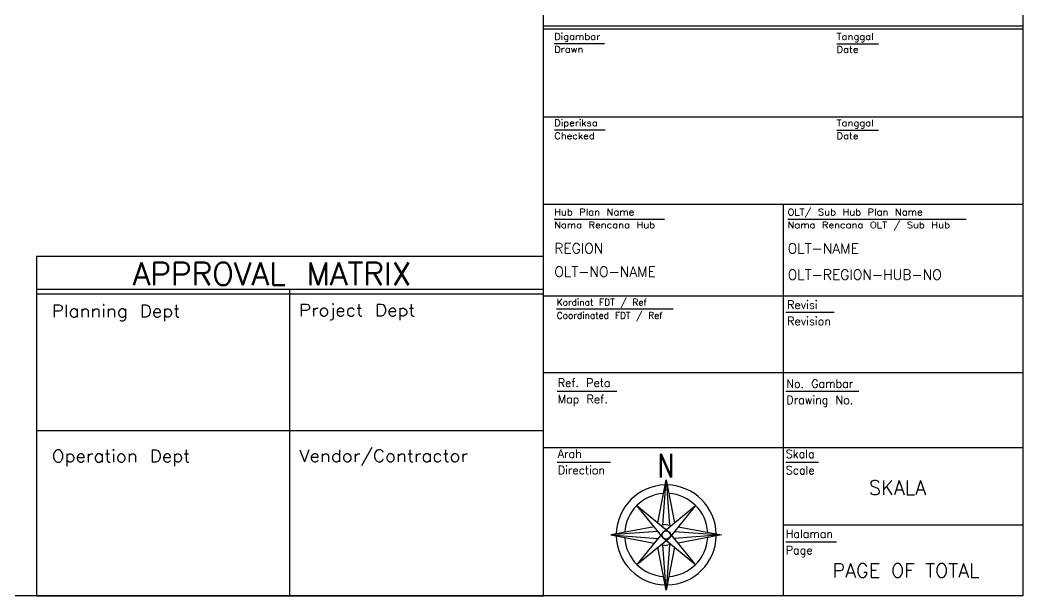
# Model space of a CAD drawing. Extents: x 2091.8 to 2122.7, y 1552.4 to 1562.7.
# Drawn here: x 2101.836 to 2106.253, y 1552.432 to 1554.967 of the extents above; entities that cross this region are included whole.
import ezdxf
from ezdxf.enums import TextEntityAlignment as Align

# ---------------------------------------------------------------- set-up
doc = ezdxf.new("R2010")
doc.units = 0
doc.layers.get('0').update_dxf_attribs({"linetype": 'CONTINUOUS'})
doc.layers.add('FAT_CODE', color=7, linetype='CONTINUOUS')
doc.layers.add('TITLE_BLOCK', color=7, linetype='CONTINUOUS')
doc.styles.get("Standard").update_dxf_attribs({"font": 'txt.shx'})
doc.styles.add('TITLE_BLOCK_2', font='txt.shx')
doc.styles.add('TITLE_BLOCK_V21_-_DEFAULT$', font='txt.shx')
doc.styles.add('TITLE_BLOCK_V21_-_DEFAULT0', font='txt.shx')

# ---------------------------------------------------------------- blocks, each defined once
blk = doc.blocks.new('*U88')
at = {"layer": 'TITLE_BLOCK', "style": 'TITLE_BLOCK_V21_-_DEFAULT0', "width": 1.1029}
blk.add_text('Planning Dept', height=0.015446, dxfattribs=at).set_placement((0.0193, 0.353))
blk = doc.blocks.new('*U89')
at = {"layer": 'TITLE_BLOCK', "style": 'TITLE_BLOCK_V21_-_DEFAULT0', "width": 1.1029}
blk.add_text('Project Dept', height=0.015446, dxfattribs=at).set_placement((0.3325, 0.3541))
blk = doc.blocks.new('*U90')
at = {"layer": 'TITLE_BLOCK', "style": 'TITLE_BLOCK_V21_-_DEFAULT0', "width": 1.1029}
blk.add_text('Operation Dept', height=0.015446, dxfattribs=at).set_placement((0.0195, 0.1694))
blk = doc.blocks.new('APPROVAL_MATRIX')
blk.add_lwpolyline([(0.6421, 0.4295), (0, 0.4295)])
at = {"layer": 'TITLE_BLOCK', "color": 7, "linetype": 'CONTINUOUS'}
for p, q in [((0.6421, 0.4295), (0, 0.4295)), ((0.6421, 0.2089), (0, 0.2089))]:
    blk.add_line(p, q, dxfattribs=at)
at = {"layer": 'TITLE_BLOCK'}
for p, q in [((0.6421, 0.3879), (0, 0.3879)), ((0.6421, 0.3819), (0, 0.3819)), ((0.3205, 0.3879), (0.3205, 0))]:
    blk.add_line(p, q, dxfattribs=at)
blk.add_lwpolyline([(0, 0), (0.6421, 0), (0.6421, 0.4295), (0, 0.4295)], close=True, dxfattribs=at)
for name in ['*U88', '*U89', '*U90']:
    blk.add_blockref(name, (0, 0))
blk.add_text('APPROVAL MATRIX', height=0.029034, rotation=0.0009, dxfattribs=at).set_placement((0.1219, 0.4223), align=Align.TOP_LEFT)
at = {"layer": 'TITLE_BLOCK', "linetype": 'CONTINUOUS', "style": 'TITLE_BLOCK_V21_-_DEFAULT0', "width": 1.102902}
blk.add_text('Vendor/Contractor', height=0.015446, dxfattribs=at).set_placement((0.3327, 0.1697))
blk = doc.blocks.new('TITLE_BLOCK_V21_-_DEFAULT0')
at = {"layer": 'TITLE_BLOCK', "linetype": 'CONTINUOUS', "style": 'TITLE_BLOCK_V21_-_DEFAULT0', "width": 0.974358}
for s, p in [('Kordinat FDT / Ref', (-22.81, 1.24)), ('Coordinated FDT / Ref', (-22.81, -3.83))]:
    blk.add_text(s, height=2.5906, dxfattribs=at).set_placement(p)
blk = doc.blocks.new('TITLE_BLOCK_V21_-_DEFAULT1')
at = {"layer": 'TITLE_BLOCK', "flags": 128}
for points in [[(-3.17, -2.62), (0, 13.98), (3.17, -2.6)], [(-1.32, -3.45), (0, 13.98), (1.32, -3.45)], [(-1.13, -8.39), (-11.35, 4.03), (1.14, -6.12)], [(-1.17, -6.15), (11.32, 4.06), (1.1, -8.43)], [(0, -3.19), (-1.99, -3.57)], [(0, -3.19), (1.98, -3.57)], [(-4.67, -4.09), (-21.24, -7.26), (-4.66, -10.42)], [(-3.2, -5.88), (-21.24, -7.25), (-3.19, -8.61)], [(-1.17, -6.15), (-11.31, -18.57), (1.1, -8.43)], [(-1.13, -8.39), (11.27, -18.6), (1.14, -6.12)], [(3.18, -5.88), (21.24, -7.26), (3.17, -8.62)], [(4.65, -4.08), (21.24, -7.26), (4.64, -10.42)], [(-1.97, -10.93), (0, -11.3)], [(1.32, -11.05), (0, -28.5), (-1.32, -11.05)], [(1.96, -10.93), (0, -11.3)], [(3.16, -11.92), (0, -28.5), (-3.17, -11.91)]]:
    blk.add_lwpolyline(points, dxfattribs=at)
at = {"layer": 'TITLE_BLOCK'}
blk.add_circle((0, -7.25), 1.61, dxfattribs=at)
for radius, start, end in [(19.22, 91.1501, 178.8674), (19.22, 1.1326, 88.8492), (16, 93.6044, 176.4133), (16, 3.5867, 86.3933), (19.22, 181.1759, 268.8417), (19.22, 271.1583, 358.8241), (16, 183.6304, 266.3873), (16, 273.6127, 356.3696)]:
    blk.add_arc((0, -7.25), radius, start, end, dxfattribs=at)
at = {"layer": 'TITLE_BLOCK', "style": 'TITLE_BLOCK_V21_-_DEFAULT$', "width": 0.742081}
blk.add_text('N', height=9.14, rotation=0.0009, dxfattribs=at).set_placement((-3.27, 23.92), align=Align.TOP_LEFT)

msp = doc.modelspace()

# ---------------------------------------------------------------- linework, layer by layer
msp.add_line((2104.1407, 1554.542), (2106.2527, 1554.542))
msp.add_lwpolyline([(2091.8018, 1562.651), (2106.2527, 1562.651), (2106.2527, 1552.4322)])
at = {"layer": 'TITLE_BLOCK'}
for p, q in [((2104.1407, 1552.4322), (2104.1407, 1562.651)), ((2106.2527, 1554.9408), (2104.1407, 1554.9408)), ((2106.2527, 1554.928), (2104.1407, 1554.928)), ((2104.1888, 1554.8639), (2104.4094, 1554.8639)), ((2105.4328, 1554.8634), (2105.616, 1554.8634)), ((2104.1892, 1554.4835), (2104.4129, 1554.4835)), ((2105.4328, 1554.4828), (2105.616, 1554.4828)), ((2106.2527, 1554.156), (2104.1406, 1554.156)), ((2105.1966, 1554.156), (2105.1967, 1552.4322)), ((2104.1887, 1554.0908), (2104.6736, 1554.0908)), ((2105.2167, 1554.0908), (2106.0034, 1554.0908)), ((2104.7122, 1553.6948), (2104.1984, 1553.6948)), ((2105.4217, 1553.68), (2105.2085, 1553.68)), ((2106.2527, 1553.415), (2104.1406, 1553.415)), ((2104.4641, 1553.3325), (2104.202, 1553.3325)), ((2105.5302, 1553.3325), (2105.2085, 1553.3325)), ((2106.2527, 1553.0845), (2104.1407, 1553.0845)), ((2104.436, 1553.0202), (2104.2019, 1553.0202)), ((2105.3517, 1553.0202), (2105.2085, 1553.0202)), ((2106.2526, 1552.7439), (2105.1967, 1552.7439)), ((2105.4321, 1552.6686), (2105.2085, 1552.6686))]:
    msp.add_line(p, q, dxfattribs=at)
msp.add_lwpolyline([(2106.2527, 1552.4322), (2091.8018, 1552.4322), (2091.8018, 1562.651), (2106.2527, 1562.651)], close=True, dxfattribs=at)
msp.add_lwpolyline([(2104.1407, 1553.7539), (2106.2527, 1553.7539)], dxfattribs=at)

# ---------------------------------------------------------------- block references
at = {"xscale": 3.477504830317348, "yscale": 3.477504830317348, "zscale": 3.477504830317348}
msp.add_blockref('APPROVAL_MATRIX', (2101.9079, 1552.4322), dxfattribs=at)
at = {"color": 7, "linetype": 'CONTINUOUS', "xscale": 0.0114511721144034, "yscale": 0.0114511721144034, "zscale": 0.0114511721144034}
msp.add_blockref('TITLE_BLOCK_V21_-_DEFAULT1', (2104.6816, 1552.7837), dxfattribs=at)
at = {"layer": 'FAT_CODE', "linetype": 'CONTINUOUS', "xscale": 0.0114511721144034, "yscale": 0.0114511721144034, "zscale": 0.0114511721144034}
msp.add_blockref('TITLE_BLOCK_V21_-_DEFAULT0', (2104.4606, 1553.6961), dxfattribs=at)

# ---------------------------------------------------------------- texts
for tag, p, s, height in [('REGION', (2104.1887, 1553.9402), 'XXXX', 0.0446), ('OLT-NAME', (2105.2167, 1553.9398), 'XXXX', 0.0446), ('OLT-NO-NAME', (2104.1887, 1553.8372), 'XXXX', 0.0446), ('OLT-REGION-HUB-NO', (2105.2167, 1553.8243), 'XXXX', 0.0446), ('TOTAL', (2105.8225, 1552.5129), 'TOTAL', 0.06244)]:
    msp.add_attdef(tag, p, s, height=height)
msp.add_attdef('PAGE', text='PAGE', height=0.06244).set_placement((2105.6245, 1552.5129), align=Align.RIGHT)
at = {"layer": 'TITLE_BLOCK', "linetype": 'CONTINUOUS'}
for s, height, style, width, p in [('Digambar', 0.02901, 'TITLE_BLOCK_V21_-_DEFAULT0', 1.102902, (2104.1881, 1554.8807)), ('Tanggal', 0.02901, 'TITLE_BLOCK_V21_-_DEFAULT0', 1.102902, (2105.4322, 1554.8803)), ('Drawn', 0.02901, 'TITLE_BLOCK_V21_-_DEFAULT0', 1.102902, (2104.1881, 1554.8239)), ('Date', 0.02901, 'TITLE_BLOCK_V21_-_DEFAULT0', 1.102902, (2105.4322, 1554.8235)), ('Diperiksa', 0.02901, 'TITLE_BLOCK_V21_-_DEFAULT0', 1.102902, (2104.1883, 1554.5004)), ('Tanggal', 0.02901, 'TITLE_BLOCK_V21_-_DEFAULT0', 1.102902, (2105.4322, 1554.4997)), ('Checked', 0.02901, 'TITLE_BLOCK_V21_-_DEFAULT0', 1.102902, (2104.1883, 1554.4434)), ('Date', 0.02901, 'TITLE_BLOCK_V21_-_DEFAULT0', 1.102902, (2105.4322, 1554.4429)), ('Hub Plan Name', 0.02901, 'TITLE_BLOCK_V21_-_DEFAULT0', 1.102902, (2104.1878, 1554.1076)), ('OLT/ Sub Hub Plan Name', 0.02901, 'TITLE_BLOCK_V21_-_DEFAULT0', 1.102902, (2105.2158, 1554.1076)), ('Nama Rencana Hub', 0.02901, 'TITLE_BLOCK_V21_-_DEFAULT0', 1.102902, (2104.1878, 1554.0507)), ('Nama Rencana OLT / Sub Hub', 0.02901, 'TITLE_BLOCK_V21_-_DEFAULT0', 1.102902, (2105.2158, 1554.0507)), ('Revisi', 0.03662, 'TITLE_BLOCK_V21_-_DEFAULT0', 0.974358, (2105.2143, 1553.6955)), ('Revision', 0.03662, 'TITLE_BLOCK_V21_-_DEFAULT0', 0.974358, (2105.2143, 1553.6237)), ('Ref. Peta', 0.03662, 'TITLE_BLOCK_V21_-_DEFAULT0', 0.974358, (2104.2042, 1553.3521)), ('No. Gambar', 0.03662, 'TITLE_BLOCK_V21_-_DEFAULT0', 0.974358, (2105.2107, 1553.3485)), ('Map Ref.', 0.03662, 'TITLE_BLOCK_V21_-_DEFAULT0', 0.974358, (2104.2042, 1553.2804)), ('Drawing No.', 0.036624, 'TITLE_BLOCK_V21_-_DEFAULT0', 0.974358, (2105.2107, 1553.2768)), ('Arah', 0.03662, 'TITLE_BLOCK_2', 0.974358, (2104.2042, 1553.0397)), ('Skala', 0.03664, 'TITLE_BLOCK_2', 0.974358, (2105.2082, 1553.0392)), ('Direction', 0.03662, 'TITLE_BLOCK_2', 0.974358, (2104.2042, 1552.968)), ('Scale', 0.03664, 'TITLE_BLOCK_2', 0.974358, (2105.2082, 1552.9674)), ('Halaman', 0.03664, 'TITLE_BLOCK_2', 0.974358, (2105.2082, 1552.6873)), ('Page', 0.03664, 'TITLE_BLOCK_2', 0.974358, (2105.2082, 1552.6153))]:
    msp.add_text(s, height=height, dxfattribs=dict(at, style=style, width=width)).set_placement(p)
at = {"layer": 'TITLE_BLOCK', "linetype": 'CONTINUOUS', "style": 'TITLE_BLOCK_2', "width": 0.974358}
msp.add_text('OF', height=0.06244, dxfattribs=at).set_placement((2105.7247, 1552.5441), align=Align.MIDDLE_CENTER)
at = {"layer": 'TITLE_BLOCK', "style": 'TITLE_BLOCK_2'}
msp.add_attdef('SKALA', text='N.T.S', height=0.06244, dxfattribs=at).set_placement((2105.7, 1552.9092), align=Align.MIDDLE_CENTER)

doc.saveas('drawing.dxf')
